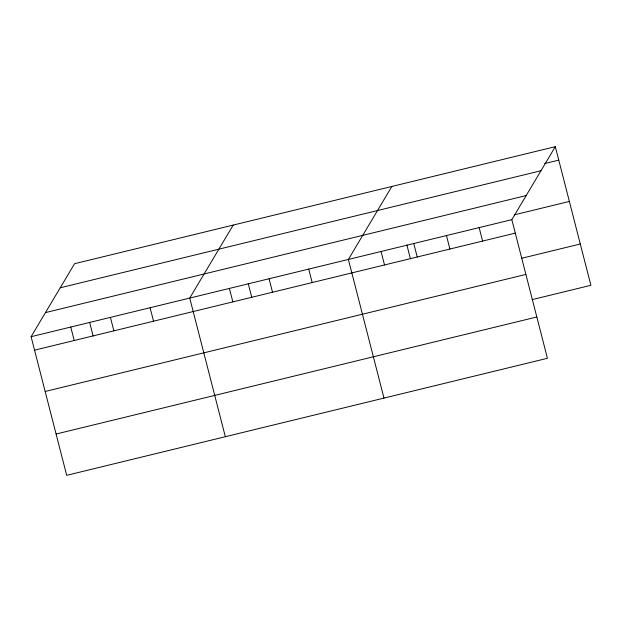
<?xml version="1.0" encoding="UTF-8"?>
<svg xmlns="http://www.w3.org/2000/svg" width="622" height="622" viewBox="0 0 622 622"><rect width="100%" height="100%" fill="white"/><g stroke="black" fill="none" stroke-linecap="round" stroke-linejoin="round"><path stroke-width="0.93" d="M555.306 146.668L511.828 219.652L547.43 358.295L66.694 475.332L31.1 336.696L74.57 263.705L555.306 146.668L590.9 285.304L532.059 299.633M233.211 225.086L189.741 298.07L225.335 436.714M391.852 186.46L348.382 259.444L383.976 398.088M544.755 163.547L558.758 160.134M60.225 287.792L540.953 170.747M45.445 312.609L526.173 195.565M514.262 214.862L569.371 201.442M31.1 336.696L511.828 219.652M34.56 350.163L515.288 233.118M521.454 258.324L580.295 244.003M45.165 391.471L525.893 274.426M56.089 434.032L536.825 316.987M479.142 227.605L482.602 241.079M446.448 235.567L449.908 249.041M413.762 243.529L417.222 256.995M406.866 244.936L410.434 258.814M381.068 251.482L384.528 264.956M308.722 269.101L312.182 282.575M269.062 278.757L272.522 292.231M248.225 283.562L251.793 297.44M229.401 288.414L232.861 301.888M150.081 307.727L153.541 321.201M110.421 317.383L113.88 330.857M89.584 322.188L93.152 336.067M70.76 327.04L74.22 340.506"/></g></svg>
